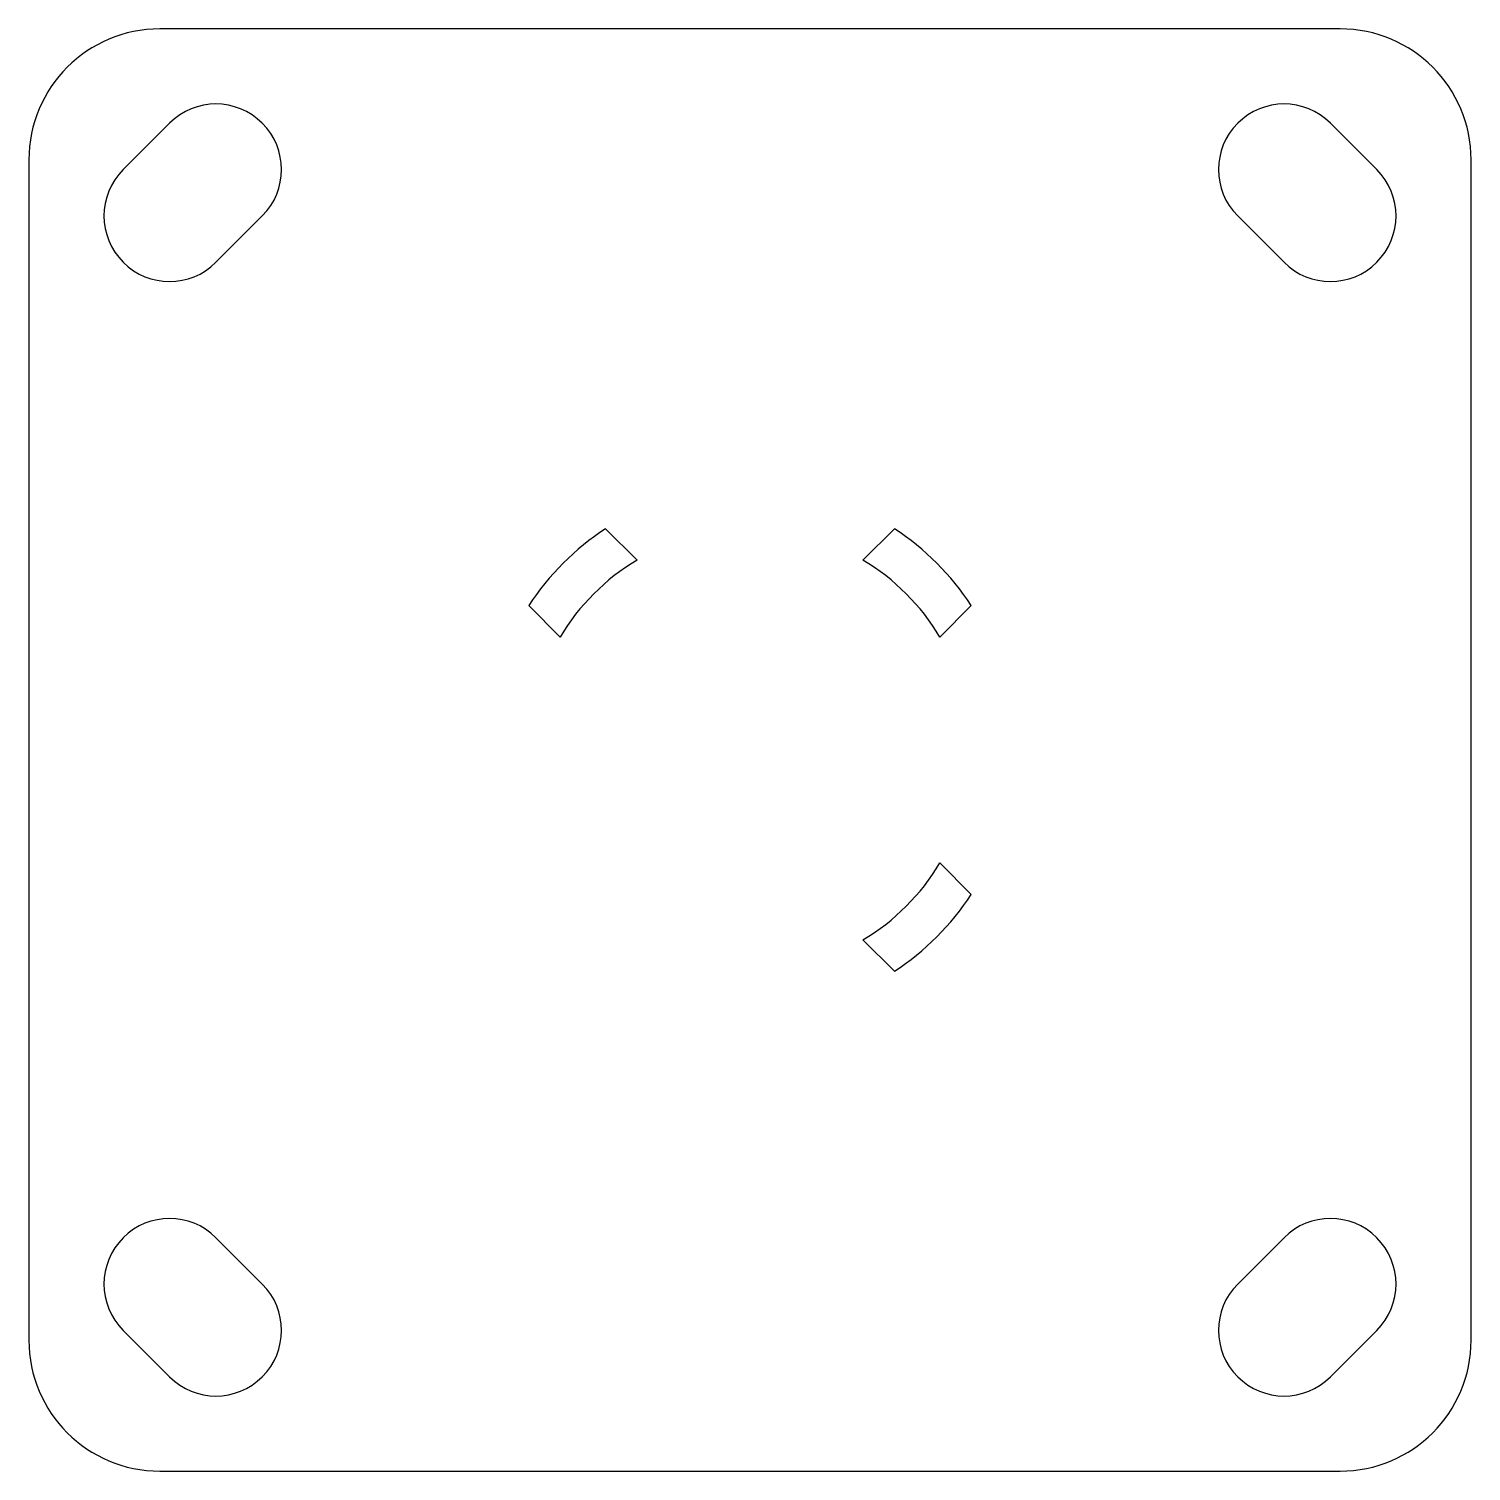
# Model space of a CAD drawing. Header units: millimetres. Extents: x 0 to 110, y 0 to 110.
import ezdxf

# ---------------------------------------------------------------- set-up
doc = ezdxf.new("R2010")
doc.units = ezdxf.units.MM

msp = doc.modelspace()

# ---------------------------------------------------------------- linework, layer by layer
at = {"color": 7, "linetype": 'Continuous', "lineweight": 25}
for p, q in [((100, 110), (10, 110)), ((10.73, 102.8), (7.2, 99.27)), ((102.8, 99.27), (99.27, 102.8)), ((0, 100), (0, 10)), ((110, 10), (110, 100)), ((14.27, 92.2), (17.8, 95.73)), ((92.2, 95.73), (95.73, 92.2)), ((46.39, 69.48), (43.99, 71.88)), ((66.01, 71.88), (63.61, 69.48)), ((38.12, 66.01), (40.52, 63.61)), ((69.48, 63.61), (71.88, 66.01)), ((71.88, 43.99), (69.48, 46.39)), ((63.61, 40.52), (66.01, 38.12)), ((17.8, 14.27), (14.27, 17.8)), ((95.73, 17.8), (92.2, 14.27)), ((7.2, 10.73), (10.73, 7.2)), ((99.27, 7.2), (102.8, 10.73)), ((10, 0), (100, 0))]:
    msp.add_line(p, q, dxfattribs=at)
for centre, radius, start, end in [((10, 100), 10, 90, 180), ((100, 100), 10, 0, 90), ((14.27, 99.27), 5, 315, 135), ((95.73, 99.27), 5, 45, 225), ((10.73, 95.73), 5, 135, 315), ((99.27, 95.73), 5, 225, 45), ((55, 55), 20.15, 123.1146, 146.8854), ((55, 55), 20.15, 33.1146, 56.8854), ((55, 55), 16.85, 120.7419, 149.2581), ((55, 55), 16.85, 30.7419, 59.2581), ((55, 55), 16.85, 300.7419, 329.2581), ((55, 55), 20.15, 303.1146, 326.8854), ((10.73, 14.27), 5, 45, 225), ((99.27, 14.27), 5, 315, 135), ((14.27, 10.73), 5, 225, 45), ((95.73, 10.73), 5, 135, 315), ((10, 10), 10, 180, 270), ((100, 10), 10, 270, 0)]:
    msp.add_arc(centre, radius, start, end, dxfattribs=at)

doc.saveas('drawing.dxf')
